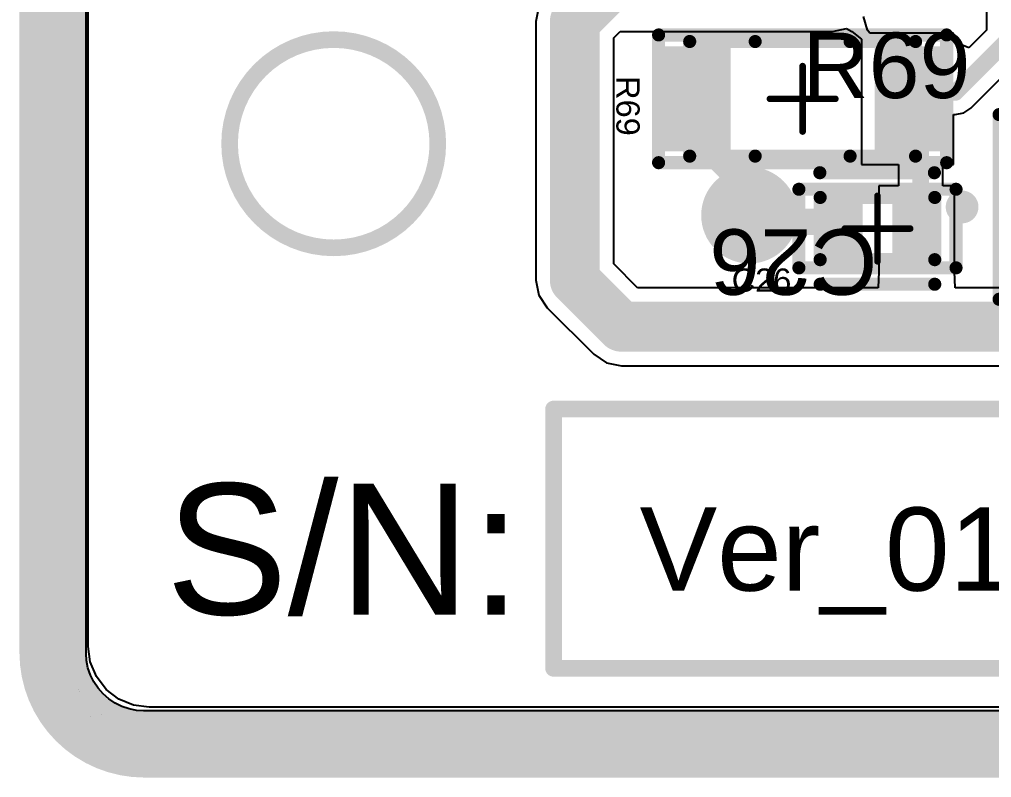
# Model space of a CAD drawing. Header units: inches. Extents: x 2.95 to 6.74, y 1.23 to 4.83.
# Drawn here: x 2.947 to 3.532, y 1.232 to 1.688 of the extents above; entities that cross this region are included whole.
import ezdxf

# ---------------------------------------------------------------- set-up
doc = ezdxf.new("R2010")
doc.units = ezdxf.units.IN
doc.header["$MEASUREMENT"] = 0
for name, color, linetype in [('Bottom Layer', 5, 'Continuous'), ('Bottom Solder', 6, 'Continuous'), ('GND', 76, 'Continuous'), ('Keep-Out Layer', 6, 'Continuous'), ('Mechanical 5', 56, 'Continuous'), ('Mechanical 8', 56, 'Continuous'), ('Multi-Layer', 9, 'Continuous'), ('Pad Holes', 156, 'Continuous'), ('PWR', 16, 'Continuous'), ('Top 3D Body', 56, 'Continuous'), ('Top Assembly', 56, 'Continuous'), ('Top Component Center', 56, 'Continuous'), ('Top Courtyard', 56, 'Continuous'), ('Top Layer', 1, 'Continuous'), ('Top Overlay', 2, 'Continuous'), ('Top Paste', 8, 'Continuous'), ('Top Solder', 216, 'Continuous'), ('Via Holes', 16, 'Continuous')]:
    doc.layers.add(name, color=color, linetype=linetype)
doc.styles.add('Arial', font='', dxfattribs={"height": 0.2})
doc.styles.get('Arial').set_extended_font_data('Arial')

# ---------------------------------------------------------------- blocks, each defined once
blk = doc.blocks.new('FP_RMCF1206_MFG_36')
at = {"layer": 'Top Layer'}
for points in [[(-0.08268, 0.0315), (-0.04331, 0.0315), (-0.04331, -0.0315), (-0.08268, -0.0315)], [(0.04331, 0.0315), (0.08268, 0.0315), (0.08268, -0.0315), (0.04331, -0.0315)]]:
    blk.add_hatch(color=1, dxfattribs=at).paths.add_polyline_path(points)
at = {"layer": 'Top Paste'}
for points in [[(-0.08268, 0.0315), (-0.04331, 0.0315), (-0.04331, -0.0315), (-0.08268, -0.0315)], [(0.04331, 0.0315), (0.08268, 0.0315), (0.08268, -0.0315), (0.04331, -0.0315)]]:
    blk.add_hatch(color=8, dxfattribs=at).paths.add_polyline_path(points)
at = {"layer": 'Top Solder'}
for points in [[(-0.08268, 0.0315), (-0.04331, 0.0315), (-0.04331, -0.0315), (-0.08268, -0.0315)], [(0.04331, 0.0315), (0.08268, 0.0315), (0.08268, -0.0315), (0.04331, -0.0315)]]:
    blk.add_hatch(color=216, dxfattribs=at).paths.add_polyline_path(points)
at = {"layer": 'Top 3D Body'}
for points in [[(-0.06791, 0.03445, 0.00787, 0.00787, 0), (0.06791, 0.03445, 0.00787, 0.00787, 0)], [(-0.06791, -0.03445, 0.00787, 0.00787, 0), (-0.06791, 0.03445, 0.00787, 0.00787, 0)], [(0.06791, -0.03445, 0.00787, 0.00787, 0), (0.06791, 0.03445, 0.00787, 0.00787, 0)], [(-0.06791, -0.03445, 0.00787, 0.00787, 0), (0.06791, -0.03445, 0.00787, 0.00787, 0)]]:
    blk.add_lwpolyline(points, format="xyseb", dxfattribs=at)
for points in [[(-0.06988, 0.03445, 0.00394, 0.00394, 1), (-0.06594, 0.03445, 0.00394, 0.00394, 1)], [(-0.06988, 0.03445, 0.00394, 0.00394, 1), (-0.06594, 0.03445, 0.00394, 0.00394, 1)], [(0.06594, 0.03445, 0.00394, 0.00394, 1), (0.06988, 0.03445, 0.00394, 0.00394, 1)], [(0.06594, 0.03445, 0.00394, 0.00394, 1), (0.06988, 0.03445, 0.00394, 0.00394, 1)], [(-0.06988, -0.03445, 0.00394, 0.00394, 1), (-0.06594, -0.03445, 0.00394, 0.00394, 1)], [(-0.06988, -0.03445, 0.00394, 0.00394, 1), (-0.06594, -0.03445, 0.00394, 0.00394, 1)], [(0.06594, -0.03445, 0.00394, 0.00394, 1), (0.06988, -0.03445, 0.00394, 0.00394, 1)], [(0.06594, -0.03445, 0.00394, 0.00394, 1), (0.06988, -0.03445, 0.00394, 0.00394, 1)]]:
    blk.add_lwpolyline(points, format="xyseb", close=True, dxfattribs=at)
at = {"layer": 'Top Assembly'}
for points in [[(-0.08661, 0.03839, 0.00787, 0.00787, 0), (0.08661, 0.03839, 0.00787, 0.00787, 0)], [(-0.08661, -0.03839, 0.00787, 0.00787, 0), (-0.08661, 0.03839, 0.00787, 0.00787, 0)], [(0.08661, -0.03839, 0.00787, 0.00787, 0), (0.08661, 0.03839, 0.00787, 0.00787, 0)], [(-0.08661, -0.03839, 0.00787, 0.00787, 0), (0.08661, -0.03839, 0.00787, 0.00787, 0)]]:
    blk.add_lwpolyline(points, format="xyseb", dxfattribs=at)
for points in [[(-0.08858, 0.03839, 0.00394, 0.00394, 1), (-0.08465, 0.03839, 0.00394, 0.00394, 1)], [(-0.08858, 0.03839, 0.00394, 0.00394, 1), (-0.08465, 0.03839, 0.00394, 0.00394, 1)], [(0.08465, 0.03839, 0.00394, 0.00394, 1), (0.08858, 0.03839, 0.00394, 0.00394, 1)], [(0.08465, 0.03839, 0.00394, 0.00394, 1), (0.08858, 0.03839, 0.00394, 0.00394, 1)], [(-0.08858, -0.03839, 0.00394, 0.00394, 1), (-0.08465, -0.03839, 0.00394, 0.00394, 1)], [(-0.08858, -0.03839, 0.00394, 0.00394, 1), (-0.08465, -0.03839, 0.00394, 0.00394, 1)], [(0.08465, -0.03839, 0.00394, 0.00394, 1), (0.08858, -0.03839, 0.00394, 0.00394, 1)], [(0.08465, -0.03839, 0.00394, 0.00394, 1), (0.08858, -0.03839, 0.00394, 0.00394, 1)]]:
    blk.add_lwpolyline(points, format="xyseb", close=True, dxfattribs=at)
at = {"layer": 'Top Component Center'}
for points in [[(0, -0.01969, 0.00394, 0.00394, 0), (0, 0.01969, 0.00394, 0.00394, 0)], [(-0.01969, 0, 0.00394, 0.00394, 0), (0.01969, 0, 0.00394, 0.00394, 0)]]:
    blk.add_lwpolyline(points, format="xyseb", dxfattribs=at)
for points in [[(-0.00098, 0.01969, 0.00197, 0.00197, 1), (0.00098, 0.01969, 0.00197, 0.00197, 1)], [(-0.02067, 0, 0.00197, 0.00197, 1), (-0.0187, 0, 0.00197, 0.00197, 1)], [(0.0187, 0, 0.00197, 0.00197, 1), (0.02067, 0, 0.00197, 0.00197, 1)], [(-0.00098, -0.01969, 0.00197, 0.00197, 1), (0.00098, -0.01969, 0.00197, 0.00197, 1)]]:
    blk.add_lwpolyline(points, format="xyseb", close=True, dxfattribs=at)
at = {"layer": 'Top Courtyard'}
for points in [[(-0.08661, 0.03839, 0.00787, 0.00787, 0), (0.08661, 0.03839, 0.00787, 0.00787, 0)], [(-0.08661, -0.03839, 0.00787, 0.00787, 0), (-0.08661, 0.03839, 0.00787, 0.00787, 0)], [(0.08661, -0.03839, 0.00787, 0.00787, 0), (0.08661, 0.03839, 0.00787, 0.00787, 0)], [(-0.08661, -0.03839, 0.00787, 0.00787, 0), (0.08661, -0.03839, 0.00787, 0.00787, 0)]]:
    blk.add_lwpolyline(points, format="xyseb", dxfattribs=at)
for points in [[(-0.08858, 0.03839, 0.00394, 0.00394, 1), (-0.08465, 0.03839, 0.00394, 0.00394, 1)], [(-0.08858, 0.03839, 0.00394, 0.00394, 1), (-0.08465, 0.03839, 0.00394, 0.00394, 1)], [(0.08465, 0.03839, 0.00394, 0.00394, 1), (0.08858, 0.03839, 0.00394, 0.00394, 1)], [(0.08465, 0.03839, 0.00394, 0.00394, 1), (0.08858, 0.03839, 0.00394, 0.00394, 1)], [(-0.08858, -0.03839, 0.00394, 0.00394, 1), (-0.08465, -0.03839, 0.00394, 0.00394, 1)], [(-0.08858, -0.03839, 0.00394, 0.00394, 1), (-0.08465, -0.03839, 0.00394, 0.00394, 1)], [(0.08465, -0.03839, 0.00394, 0.00394, 1), (0.08858, -0.03839, 0.00394, 0.00394, 1)], [(0.08465, -0.03839, 0.00394, 0.00394, 1), (0.08858, -0.03839, 0.00394, 0.00394, 1)]]:
    blk.add_lwpolyline(points, format="xyseb", close=True, dxfattribs=at)
at = {"layer": 'Top Overlay'}
for points in [[(-0.02854, 0.03445, 0.00787, 0.00787, 0), (0.02854, 0.03445, 0.00787, 0.00787, 0)], [(-0.02854, -0.03445, 0.00787, 0.00787, 0), (0.02854, -0.03445, 0.00787, 0.00787, 0)]]:
    blk.add_lwpolyline(points, format="xyseb", dxfattribs=at)
for points in [[(-0.03051, 0.03445, 0.00394, 0.00394, 1), (-0.02657, 0.03445, 0.00394, 0.00394, 1)], [(0.02657, 0.03445, 0.00394, 0.00394, 1), (0.03051, 0.03445, 0.00394, 0.00394, 1)], [(-0.03051, -0.03445, 0.00394, 0.00394, 1), (-0.02657, -0.03445, 0.00394, 0.00394, 1)], [(0.02657, -0.03445, 0.00394, 0.00394, 1), (0.03051, -0.03445, 0.00394, 0.00394, 1)]]:
    blk.add_lwpolyline(points, format="xyseb", close=True, dxfattribs=at)
at = {"layer": 'Top Assembly', "style": 'Arial'}
blk.add_text('R69', height=0.03937, dxfattribs=at).set_placement((0, 0.00044))
blk = doc.blocks.new('FP_MTLW_103_07_G_S_230_MFG_99')
at = {"layer": 'Bottom Layer'}
blk.add_hatch(color=5, dxfattribs=at).paths.add_polyline_path([(-0.12992, 0.02992), (-0.07008, 0.02992), (-0.07008, -0.02992), (-0.12992, -0.02992)])
h = blk.add_hatch(color=5, dxfattribs=at)
edge = h.paths.add_edge_path()
edge.add_arc((0, 0), 0.02992, 0, 360)
h = blk.add_hatch(color=5, dxfattribs=at)
edge = h.paths.add_edge_path()
edge.add_arc((0.1, 0), 0.02992, 0, 360)
at = {"layer": 'Bottom Solder'}
blk.add_hatch(color=6, dxfattribs=at).paths.add_polyline_path([(-0.12992, 0.02992), (-0.07008, 0.02992), (-0.07008, -0.02992), (-0.12992, -0.02992)])
h = blk.add_hatch(color=6, dxfattribs=at)
edge = h.paths.add_edge_path()
edge.add_arc((0, 0), 0.02992, 0, 360)
h = blk.add_hatch(color=6, dxfattribs=at)
edge = h.paths.add_edge_path()
edge.add_arc((0.1, 0), 0.02992, 0, 360)
at = {"layer": 'GND'}
h = blk.add_hatch(color=76, dxfattribs=at)
edge = h.paths.add_edge_path()
edge.add_arc((-0.1, 0), 0.03008, 0, 360)
h = blk.add_hatch(color=76, dxfattribs=at)
edge = h.paths.add_edge_path()
edge.add_arc((0, 0), 0.03008, 0, 360)
h = blk.add_hatch(color=76, dxfattribs=at)
edge = h.paths.add_edge_path()
edge.add_arc((0.1, 0), 0.03008, 0, 360)
at = {"layer": 'Multi-Layer'}
blk.add_hatch(color=9, dxfattribs=at).paths.add_polyline_path([(-0.12992, 0.02992), (-0.07008, 0.02992), (-0.07008, -0.02992), (-0.12992, -0.02992)])
h = blk.add_hatch(color=9, dxfattribs=at)
edge = h.paths.add_edge_path()
edge.add_arc((0, 0), 0.02992, 0, 360)
h = blk.add_hatch(color=9, dxfattribs=at)
edge = h.paths.add_edge_path()
edge.add_arc((0.1, 0), 0.02992, 0, 360)
at = {"layer": 'Pad Holes'}
h = blk.add_hatch(color=7, dxfattribs=at)
edge = h.paths.add_edge_path()
edge.add_arc((-0.1, 0), 0.02008, 0, 360)
h = blk.add_hatch(color=7, dxfattribs=at)
edge = h.paths.add_edge_path()
edge.add_arc((0, 0), 0.02008, 0, 360)
h = blk.add_hatch(color=7, dxfattribs=at)
edge = h.paths.add_edge_path()
edge.add_arc((0.1, 0), 0.02008, 0, 360)
at = {"layer": 'PWR'}
h = blk.add_hatch(color=16, dxfattribs=at)
edge = h.paths.add_edge_path()
edge.add_arc((0.1, 0), 0.03008, 0, 360)
at = {"layer": 'Top Layer'}
blk.add_hatch(color=1, dxfattribs=at).paths.add_polyline_path([(-0.12992, 0.02992), (-0.07008, 0.02992), (-0.07008, -0.02992), (-0.12992, -0.02992)])
h = blk.add_hatch(color=1, dxfattribs=at)
edge = h.paths.add_edge_path()
edge.add_arc((0, 0), 0.02992, 0, 360)
h = blk.add_hatch(color=1, dxfattribs=at)
edge = h.paths.add_edge_path()
edge.add_arc((0.1, 0), 0.02992, 0, 360)
at = {"layer": 'Top Solder'}
blk.add_hatch(color=216, dxfattribs=at).paths.add_polyline_path([(-0.12992, 0.02992), (-0.07008, 0.02992), (-0.07008, -0.02992), (-0.12992, -0.02992)])
h = blk.add_hatch(color=216, dxfattribs=at)
edge = h.paths.add_edge_path()
edge.add_arc((0, 0), 0.02992, 0, 360)
h = blk.add_hatch(color=216, dxfattribs=at)
edge = h.paths.add_edge_path()
edge.add_arc((0.1, 0), 0.02992, 0, 360)
at = {"layer": 'Top 3D Body'}
for points in [[(-0.15492, -0.05157, 0.00787, 0.00787, 0), (-0.15492, 0.05157, 0.00787, 0.00787, 0)], [(-0.15492, 0.05157, 0.00787, 0.00787, 0), (0.15492, 0.05157, 0.00787, 0.00787, 0)], [(0.15492, -0.05157, 0.00787, 0.00787, 0), (0.15492, 0.05157, 0.00787, 0.00787, 0)], [(-0.15492, -0.05157, 0.00787, 0.00787, 0), (0.15492, -0.05157, 0.00787, 0.00787, 0)]]:
    blk.add_lwpolyline(points, format="xyseb", dxfattribs=at)
for points in [[(-0.15689, 0.05157, 0.00394, 0.00394, 1), (-0.15295, 0.05157, 0.00394, 0.00394, 1)], [(-0.15689, 0.05157, 0.00394, 0.00394, 1), (-0.15295, 0.05157, 0.00394, 0.00394, 1)], [(0.15295, 0.05157, 0.00394, 0.00394, 1), (0.15689, 0.05157, 0.00394, 0.00394, 1)], [(0.15295, 0.05157, 0.00394, 0.00394, 1), (0.15689, 0.05157, 0.00394, 0.00394, 1)], [(-0.15689, -0.05157, 0.00394, 0.00394, 1), (-0.15295, -0.05157, 0.00394, 0.00394, 1)], [(-0.15689, -0.05157, 0.00394, 0.00394, 1), (-0.15295, -0.05157, 0.00394, 0.00394, 1)], [(0.15295, -0.05157, 0.00394, 0.00394, 1), (0.15689, -0.05157, 0.00394, 0.00394, 1)], [(0.15295, -0.05157, 0.00394, 0.00394, 1), (0.15689, -0.05157, 0.00394, 0.00394, 1)]]:
    blk.add_lwpolyline(points, format="xyseb", close=True, dxfattribs=at)
at = {"layer": 'Top Assembly'}
for points in [[(-0.15886, -0.05551, 0.00787, 0.00787, 0), (-0.15886, 0.05551, 0.00787, 0.00787, 0)], [(-0.15886, 0.05551, 0.00787, 0.00787, 0), (0.15886, 0.05551, 0.00787, 0.00787, 0)], [(0.15886, -0.05551, 0.00787, 0.00787, 0), (0.15886, 0.05551, 0.00787, 0.00787, 0)], [(-0.15886, -0.05551, 0.00787, 0.00787, 0), (0.15886, -0.05551, 0.00787, 0.00787, 0)]]:
    blk.add_lwpolyline(points, format="xyseb", dxfattribs=at)
for points in [[(-0.16083, 0.05551, 0.00394, 0.00394, 1), (-0.15689, 0.05551, 0.00394, 0.00394, 1)], [(-0.16083, 0.05551, 0.00394, 0.00394, 1), (-0.15689, 0.05551, 0.00394, 0.00394, 1)], [(0.15689, 0.05551, 0.00394, 0.00394, 1), (0.16083, 0.05551, 0.00394, 0.00394, 1)], [(0.15689, 0.05551, 0.00394, 0.00394, 1), (0.16083, 0.05551, 0.00394, 0.00394, 1)], [(-0.16083, -0.05551, 0.00394, 0.00394, 1), (-0.15689, -0.05551, 0.00394, 0.00394, 1)], [(-0.16083, -0.05551, 0.00394, 0.00394, 1), (-0.15689, -0.05551, 0.00394, 0.00394, 1)], [(0.15689, -0.05551, 0.00394, 0.00394, 1), (0.16083, -0.05551, 0.00394, 0.00394, 1)], [(0.15689, -0.05551, 0.00394, 0.00394, 1), (0.16083, -0.05551, 0.00394, 0.00394, 1)]]:
    blk.add_lwpolyline(points, format="xyseb", close=True, dxfattribs=at)
at = {"layer": 'Top Component Center'}
for points in [[(0, -0.01969, 0.00394, 0.00394, 0), (0, 0.01969, 0.00394, 0.00394, 0)], [(-0.01969, 0, 0.00394, 0.00394, 0), (0.01969, 0, 0.00394, 0.00394, 0)]]:
    blk.add_lwpolyline(points, format="xyseb", dxfattribs=at)
for points in [[(-0.00098, 0.01969, 0.00197, 0.00197, 1), (0.00098, 0.01969, 0.00197, 0.00197, 1)], [(-0.02067, 0, 0.00197, 0.00197, 1), (-0.0187, 0, 0.00197, 0.00197, 1)], [(0.0187, 0, 0.00197, 0.00197, 1), (0.02067, 0, 0.00197, 0.00197, 1)], [(-0.00098, -0.01969, 0.00197, 0.00197, 1), (0.00098, -0.01969, 0.00197, 0.00197, 1)]]:
    blk.add_lwpolyline(points, format="xyseb", close=True, dxfattribs=at)
at = {"layer": 'Top Courtyard'}
for points in [[(-0.15886, -0.05551, 0.00787, 0.00787, 0), (-0.15886, 0.05551, 0.00787, 0.00787, 0)], [(-0.15886, 0.05551, 0.00787, 0.00787, 0), (0.15886, 0.05551, 0.00787, 0.00787, 0)], [(0.15886, -0.05551, 0.00787, 0.00787, 0), (0.15886, 0.05551, 0.00787, 0.00787, 0)], [(-0.15886, -0.05551, 0.00787, 0.00787, 0), (0.15886, -0.05551, 0.00787, 0.00787, 0)]]:
    blk.add_lwpolyline(points, format="xyseb", dxfattribs=at)
for points in [[(-0.16083, 0.05551, 0.00394, 0.00394, 1), (-0.15689, 0.05551, 0.00394, 0.00394, 1)], [(-0.16083, 0.05551, 0.00394, 0.00394, 1), (-0.15689, 0.05551, 0.00394, 0.00394, 1)], [(0.15689, 0.05551, 0.00394, 0.00394, 1), (0.16083, 0.05551, 0.00394, 0.00394, 1)], [(0.15689, 0.05551, 0.00394, 0.00394, 1), (0.16083, 0.05551, 0.00394, 0.00394, 1)], [(-0.16083, -0.05551, 0.00394, 0.00394, 1), (-0.15689, -0.05551, 0.00394, 0.00394, 1)], [(-0.16083, -0.05551, 0.00394, 0.00394, 1), (-0.15689, -0.05551, 0.00394, 0.00394, 1)], [(0.15689, -0.05551, 0.00394, 0.00394, 1), (0.16083, -0.05551, 0.00394, 0.00394, 1)], [(0.15689, -0.05551, 0.00394, 0.00394, 1), (0.16083, -0.05551, 0.00394, 0.00394, 1)]]:
    blk.add_lwpolyline(points, format="xyseb", close=True, dxfattribs=at)
at = {"layer": 'Top Overlay'}
for points in [[(-0.15492, -0.05157, 0.00787, 0.00787, 0), (-0.15492, 0.05157, 0.00787, 0.00787, 0)], [(-0.15492, 0.05157, 0.00787, 0.00787, 0), (0.15492, 0.05157, 0.00787, 0.00787, 0)], [(0.15492, -0.05157, 0.00787, 0.00787, 0), (0.15492, 0.05157, 0.00787, 0.00787, 0)], [(-0.15492, -0.05157, 0.00787, 0.00787, 0), (0.15492, -0.05157, 0.00787, 0.00787, 0)]]:
    blk.add_lwpolyline(points, format="xyseb", dxfattribs=at)
for points in [[(-0.15689, 0.05157, 0.00394, 0.00394, 1), (-0.15295, 0.05157, 0.00394, 0.00394, 1)], [(-0.15689, 0.05157, 0.00394, 0.00394, 1), (-0.15295, 0.05157, 0.00394, 0.00394, 1)], [(0.15295, 0.05157, 0.00394, 0.00394, 1), (0.15689, 0.05157, 0.00394, 0.00394, 1)], [(0.15295, 0.05157, 0.00394, 0.00394, 1), (0.15689, 0.05157, 0.00394, 0.00394, 1)], [(-0.17618, 0, 0.00984, 0.00984, 1), (-0.18602, 0, 0.00984, 0.00984, 1)], [(-0.18848, 0, 0.00492, 0.00492, 1), (-0.18356, 0, 0.00492, 0.00492, 1)], [(-0.17864, 0, 0.00492, 0.00492, 1), (-0.17372, 0, 0.00492, 0.00492, 1)], [(-0.15689, -0.05157, 0.00394, 0.00394, 1), (-0.15295, -0.05157, 0.00394, 0.00394, 1)], [(-0.15689, -0.05157, 0.00394, 0.00394, 1), (-0.15295, -0.05157, 0.00394, 0.00394, 1)], [(0.15295, -0.05157, 0.00394, 0.00394, 1), (0.15689, -0.05157, 0.00394, 0.00394, 1)], [(0.15295, -0.05157, 0.00394, 0.00394, 1), (0.15689, -0.05157, 0.00394, 0.00394, 1)]]:
    blk.add_lwpolyline(points, format="xyseb", close=True, dxfattribs=at)
at = {"layer": 'Top Assembly', "style": 'Arial'}
blk.add_text('J15', height=0.03937, rotation=360, dxfattribs=at).set_placement((-0.00007, -0.00697))
blk = doc.blocks.new('FP_C0603C_CF_MFG_151')
at = {"layer": 'Top Layer'}
for points in [[(-0.03839, 0.01772), (-0.00886, 0.01772), (-0.00886, -0.01772), (-0.03839, -0.01772)], [(0.00886, 0.01772), (0.03839, 0.01772), (0.03839, -0.01772), (0.00886, -0.01772)]]:
    blk.add_hatch(color=1, dxfattribs=at).paths.add_polyline_path(points)
at = {"layer": 'Top Paste'}
for points in [[(-0.03839, 0.01772), (-0.00886, 0.01772), (-0.00886, -0.01772), (-0.03839, -0.01772)], [(0.00886, 0.01772), (0.03839, 0.01772), (0.03839, -0.01772), (0.00886, -0.01772)]]:
    blk.add_hatch(color=8, dxfattribs=at).paths.add_polyline_path(points)
at = {"layer": 'Top Solder'}
for points in [[(-0.03839, 0.01772), (-0.00886, 0.01772), (-0.00886, -0.01772), (-0.03839, -0.01772)], [(0.00886, 0.01772), (0.03839, 0.01772), (0.03839, -0.01772), (0.00886, -0.01772)]]:
    blk.add_hatch(color=216, dxfattribs=at).paths.add_polyline_path(points)
at = {"layer": 'Top 3D Body'}
for points in [[(-0.03445, 0.0187, 0.00787, 0.00787, 0), (-0.03445, -0.0187, 0.00787, 0.00787, 0)], [(0.03445, 0.0187, 0.00787, 0.00787, 0), (-0.03445, 0.0187, 0.00787, 0.00787, 0)], [(0.03445, 0.0187, 0.00787, 0.00787, 0), (0.03445, -0.0187, 0.00787, 0.00787, 0)], [(0.03445, -0.0187, 0.00787, 0.00787, 0), (-0.03445, -0.0187, 0.00787, 0.00787, 0)]]:
    blk.add_lwpolyline(points, format="xyseb", dxfattribs=at)
for points in [[(-0.03642, 0.0187, 0.00394, 0.00394, 1), (-0.03248, 0.0187, 0.00394, 0.00394, 1)], [(-0.03642, 0.0187, 0.00394, 0.00394, 1), (-0.03248, 0.0187, 0.00394, 0.00394, 1)], [(0.03248, 0.0187, 0.00394, 0.00394, 1), (0.03642, 0.0187, 0.00394, 0.00394, 1)], [(0.03248, 0.0187, 0.00394, 0.00394, 1), (0.03642, 0.0187, 0.00394, 0.00394, 1)], [(-0.03642, -0.0187, 0.00394, 0.00394, 1), (-0.03248, -0.0187, 0.00394, 0.00394, 1)], [(-0.03642, -0.0187, 0.00394, 0.00394, 1), (-0.03248, -0.0187, 0.00394, 0.00394, 1)], [(0.03248, -0.0187, 0.00394, 0.00394, 1), (0.03642, -0.0187, 0.00394, 0.00394, 1)], [(0.03248, -0.0187, 0.00394, 0.00394, 1), (0.03642, -0.0187, 0.00394, 0.00394, 1)]]:
    blk.add_lwpolyline(points, format="xyseb", close=True, dxfattribs=at)
at = {"layer": 'Top Assembly'}
for points in [[(-0.04724, 0.02362, 0.00787, 0.00787, 0), (-0.04724, -0.02362, 0.00787, 0.00787, 0)], [(0.04724, 0.02362, 0.00787, 0.00787, 0), (-0.04724, 0.02362, 0.00787, 0.00787, 0)], [(0.04724, 0.02362, 0.00787, 0.00787, 0), (0.04724, -0.02362, 0.00787, 0.00787, 0)], [(0.04724, -0.02362, 0.00787, 0.00787, 0), (-0.04724, -0.02362, 0.00787, 0.00787, 0)]]:
    blk.add_lwpolyline(points, format="xyseb", dxfattribs=at)
for points in [[(-0.04921, 0.02362, 0.00394, 0.00394, 1), (-0.04528, 0.02362, 0.00394, 0.00394, 1)], [(-0.04921, 0.02362, 0.00394, 0.00394, 1), (-0.04528, 0.02362, 0.00394, 0.00394, 1)], [(0.04528, 0.02362, 0.00394, 0.00394, 1), (0.04921, 0.02362, 0.00394, 0.00394, 1)], [(0.04528, 0.02362, 0.00394, 0.00394, 1), (0.04921, 0.02362, 0.00394, 0.00394, 1)], [(-0.04921, -0.02362, 0.00394, 0.00394, 1), (-0.04528, -0.02362, 0.00394, 0.00394, 1)], [(-0.04921, -0.02362, 0.00394, 0.00394, 1), (-0.04528, -0.02362, 0.00394, 0.00394, 1)], [(0.04528, -0.02362, 0.00394, 0.00394, 1), (0.04921, -0.02362, 0.00394, 0.00394, 1)], [(0.04528, -0.02362, 0.00394, 0.00394, 1), (0.04921, -0.02362, 0.00394, 0.00394, 1)]]:
    blk.add_lwpolyline(points, format="xyseb", close=True, dxfattribs=at)
at = {"layer": 'Top Component Center'}
for points in [[(0, 0.01969, 0.00394, 0.00394, 0), (0, -0.01969, 0.00394, 0.00394, 0)], [(0.01969, 0, 0.00394, 0.00394, 0), (-0.01969, 0, 0.00394, 0.00394, 0)]]:
    blk.add_lwpolyline(points, format="xyseb", dxfattribs=at)
for points in [[(-0.00098, 0.01969, 0.00197, 0.00197, 1), (0.00098, 0.01969, 0.00197, 0.00197, 1)], [(-0.02067, 0, 0.00197, 0.00197, 1), (-0.0187, 0, 0.00197, 0.00197, 1)], [(0.0187, 0, 0.00197, 0.00197, 1), (0.02067, 0, 0.00197, 0.00197, 1)], [(-0.00098, -0.01969, 0.00197, 0.00197, 1), (0.00098, -0.01969, 0.00197, 0.00197, 1)]]:
    blk.add_lwpolyline(points, format="xyseb", close=True, dxfattribs=at)
at = {"layer": 'Top Courtyard'}
for points in [[(-0.04724, 0.02362, 0.00787, 0.00787, 0), (-0.04724, -0.02362, 0.00787, 0.00787, 0)], [(0.04724, 0.02362, 0.00787, 0.00787, 0), (-0.04724, 0.02362, 0.00787, 0.00787, 0)], [(0.04724, 0.02362, 0.00787, 0.00787, 0), (0.04724, -0.02362, 0.00787, 0.00787, 0)], [(0.04724, -0.02362, 0.00787, 0.00787, 0), (-0.04724, -0.02362, 0.00787, 0.00787, 0)]]:
    blk.add_lwpolyline(points, format="xyseb", dxfattribs=at)
for points in [[(-0.04921, 0.02362, 0.00394, 0.00394, 1), (-0.04528, 0.02362, 0.00394, 0.00394, 1)], [(-0.04921, 0.02362, 0.00394, 0.00394, 1), (-0.04528, 0.02362, 0.00394, 0.00394, 1)], [(0.04528, 0.02362, 0.00394, 0.00394, 1), (0.04921, 0.02362, 0.00394, 0.00394, 1)], [(0.04528, 0.02362, 0.00394, 0.00394, 1), (0.04921, 0.02362, 0.00394, 0.00394, 1)], [(-0.04921, -0.02362, 0.00394, 0.00394, 1), (-0.04528, -0.02362, 0.00394, 0.00394, 1)], [(-0.04921, -0.02362, 0.00394, 0.00394, 1), (-0.04528, -0.02362, 0.00394, 0.00394, 1)], [(0.04528, -0.02362, 0.00394, 0.00394, 1), (0.04921, -0.02362, 0.00394, 0.00394, 1)], [(0.04528, -0.02362, 0.00394, 0.00394, 1), (0.04921, -0.02362, 0.00394, 0.00394, 1)]]:
    blk.add_lwpolyline(points, format="xyseb", close=True, dxfattribs=at)
at = {"layer": 'Top Overlay'}
for points in [[(0.03445, 0.03346, 0.00787, 0.00787, 0), (-0.03445, 0.03346, 0.00787, 0.00787, 0)], [(0.03466, -0.03358, 0.00787, 0.00787, 0), (-0.03424, -0.03358, 0.00787, 0.00787, 0)]]:
    blk.add_lwpolyline(points, format="xyseb", dxfattribs=at)
for points in [[(-0.03642, 0.03346, 0.00394, 0.00394, 1), (-0.03248, 0.03346, 0.00394, 0.00394, 1)], [(0.03248, 0.03346, 0.00394, 0.00394, 1), (0.03642, 0.03346, 0.00394, 0.00394, 1)], [(-0.03621, -0.03358, 0.00394, 0.00394, 1), (-0.03227, -0.03358, 0.00394, 0.00394, 1)], [(0.03269, -0.03358, 0.00394, 0.00394, 1), (0.03663, -0.03358, 0.00394, 0.00394, 1)]]:
    blk.add_lwpolyline(points, format="xyseb", close=True, dxfattribs=at)
at = {"layer": 'Top Assembly', "style": 'Arial'}
blk.add_text('C26', height=0.03937, dxfattribs=at).set_placement((0, 0.00044))

msp = doc.modelspace()

# ---------------------------------------------------------------- hatches: boundary and pattern name
at = {"layer": 'Bottom Layer'}
h = msp.add_hatch(color=5, dxfattribs=at)
edge = h.paths.add_edge_path()
edge.add_arc((3.386, 1.57), 0.025, 0, 360)
at = {"layer": 'Bottom Solder'}
h = msp.add_hatch(color=6, dxfattribs=at)
edge = h.paths.add_edge_path()
edge.add_arc((3.386, 1.57), 0.029, 0, 360)
at = {"layer": 'PWR'}
h = msp.add_hatch(color=16, dxfattribs=at)
edge = h.paths.add_edge_path()
edge.add_arc((3.386, 1.57), 0.024, 0, 360)
at = {"layer": 'Top Layer'}
h = msp.add_hatch(color=1, dxfattribs=at)
edge = h.paths.add_edge_path()
edge.add_arc((3.386, 1.57), 0.025, 0, 360)
at = {"layer": 'Top Solder'}
h = msp.add_hatch(color=216, dxfattribs=at)
edge = h.paths.add_edge_path()
edge.add_arc((3.386, 1.57), 0.029, 0, 360)
at = {"layer": 'Via Holes'}
h = msp.add_hatch(color=7, dxfattribs=at)
edge = h.paths.add_edge_path()
edge.add_arc((3.386, 1.57), 0.014, 0, 360)

# ---------------------------------------------------------------- linework, layer by layer
at = {"layer": 'Bottom Layer'}
for p, q in [((2.98845, 1.31105), (2.98845, 2.65094)), ((2.98841, 1.31084), (2.98845, 1.31105)), ((2.98963, 1.30152), (2.98841, 1.31084)), ((2.99331, 1.29264), (2.98963, 1.30152)), ((2.99916, 1.28502), (2.99331, 1.29264)), ((3.00679, 1.27917), (2.99916, 1.28502)), ((3.01567, 1.27549), (3.00679, 1.27917)), ((3.02498, 1.27426), (3.01567, 1.27549)), ((3.02519, 1.27431), (3.02498, 1.27426)), ((4.37795, 1.2743), (3.02519, 1.27431))]:
    msp.add_line(p, q, dxfattribs=at)
at = {"layer": 'GND'}
for p, q in [((2.98713, 1.30701), (2.98713, 2.6469)), ((2.98709, 1.30657), (2.98713, 1.30701)), ((2.98736, 1.30244), (2.98709, 1.30657)), ((2.98825, 1.29795), (2.98736, 1.30244)), ((2.98972, 1.29362), (2.98825, 1.29795)), ((2.99174, 1.28951), (2.98972, 1.29362)), ((2.99429, 1.28571), (2.99174, 1.28951)), ((2.99731, 1.28227), (2.99429, 1.28571)), ((3.00075, 1.27925), (2.99731, 1.28227)), ((3.00455, 1.27671), (3.00075, 1.27925)), ((3.00866, 1.27468), (3.00455, 1.27671)), ((3.01299, 1.27321), (3.00866, 1.27468)), ((3.01748, 1.27232), (3.01299, 1.27321)), ((3.02161, 1.27205), (3.01748, 1.27232)), ((3.02205, 1.27209), (3.02161, 1.27205)), ((4.3749, 1.27209), (3.02205, 1.27209)), ((3.02205, 1.27209), (3.02205, 1.27209))]:
    msp.add_line(p, q, dxfattribs=at)
for points in [[(2.96703, 1.30701, 0.04, 0.04, 0), (2.96703, 2.6469, 0.04, 0.04, 0)], [(3.02205, 1.25199, 0.04, 0.04, -0.414205), (2.96703, 1.30701, 0.04, 0.04, 0)], [(3.02205, 1.25199, 0.04, 0.04, 0), (4.3749, 1.25199, 0.04, 0.04, 0)], [(3.02205, 1.25199, 0.04, 0.04, 0), (3.02205, 1.25199, 0.04, 0.04, 0)]]:
    msp.add_lwpolyline(points, format="xyseb", dxfattribs=at)
for points in [[(2.95703, 1.30701, 0.02, 0.02, 1), (2.97703, 1.30701, 0.02, 0.02, 1)], [(2.95703, 1.30701, 0.02, 0.02, 1), (2.97703, 1.30701, 0.02, 0.02, 1)], [(3.01205, 1.25199, 0.02, 0.02, 1), (3.03205, 1.25199, 0.02, 0.02, 1)], [(3.01205, 1.25199, 0.02, 0.02, 1), (3.03205, 1.25199, 0.02, 0.02, 1)], [(3.01205, 1.25199, 0.02, 0.02, 1), (3.03205, 1.25199, 0.02, 0.02, 1)], [(3.01205, 1.25199, 0.02, 0.02, 1), (3.03205, 1.25199, 0.02, 0.02, 1)]]:
    msp.add_lwpolyline(points, format="xyseb", close=True, dxfattribs=at)
at = {"layer": 'Keep-Out Layer'}
for points in [[(2.97519, 1.31105, 0.01, 0.01, 0), (2.97519, 2.65094, 0.01, 0.01, 0)], [(2.97205, 1.30701, 0.01, 0.01, 0), (2.97205, 2.6469, 0.01, 0.01, 0)], [(2.97519, 1.31105, 0.0000012, 0.0000012, 0), (2.97519, 2.65094, 0.0000012, 0.0000012, 0)], [(2.97205, 1.30701, 0.0000012, 0.0000012, 0), (2.97205, 2.6469, 0.0000012, 0.0000012, 0)], [(3.02519, 1.26105, 0.01, 0.01, -0.414206), (2.97519, 1.31105, 0.01, 0.01, 0)], [(3.02205, 1.25701, 0.01, 0.01, -0.414206), (2.97205, 1.30701, 0.01, 0.01, 0)], [(3.02519, 1.26105, 0.0000012, 0.0000012, -0.414206), (2.97519, 1.31105, 0.0000012, 0.0000012, 0)], [(3.02205, 1.25701, 0.0000012, 0.0000012, -0.414206), (2.97205, 1.30701, 0.0000012, 0.0000012, 0)], [(3.02519, 1.26105, 0.01, 0.01, 0), (4.37795, 1.26105, 0.01, 0.01, 0)], [(3.02205, 1.25701, 0.01, 0.01, 0), (4.3748, 1.25701, 0.01, 0.01, 0)], [(3.02205, 1.25701, 0.0000012, 0.0000012, 0), (4.3748, 1.25701, 0.0000012, 0.0000012, 0)], [(3.02519, 1.26105, 0.0000012, 0.0000012, 0), (4.37795, 1.26105, 0.0000012, 0.0000012, 0)]]:
    msp.add_lwpolyline(points, format="xyseb", dxfattribs=at)
for points in [[(2.97269, 1.31105, 0.005, 0.005, 1), (2.97769, 1.31105, 0.005, 0.005, 1)], [(2.97269, 1.31105, 0.005, 0.005, 1), (2.97769, 1.31105, 0.005, 0.005, 1)], [(2.96955, 1.30701, 0.005, 0.005, 1), (2.97455, 1.30701, 0.005, 0.005, 1)], [(2.96955, 1.30701, 0.005, 0.005, 1), (2.97455, 1.30701, 0.005, 0.005, 1)], [(2.97519, 1.31105, 0.0000006, 0.0000006, 1), (2.97519, 1.31105, 0.0000006, 0.0000006, 1)], [(2.97519, 1.31105, 0.0000006, 0.0000006, 1), (2.97519, 1.31105, 0.0000006, 0.0000006, 1)], [(2.97205, 1.30701, 0.0000006, 0.0000006, 1), (2.97205, 1.30701, 0.0000006, 0.0000006, 1)], [(2.97205, 1.30701, 0.0000006, 0.0000006, 1), (2.97205, 1.30701, 0.0000006, 0.0000006, 1)], [(3.02269, 1.26105, 0.005, 0.005, 1), (3.02769, 1.26105, 0.005, 0.005, 1)], [(3.02269, 1.26105, 0.005, 0.005, 1), (3.02769, 1.26105, 0.005, 0.005, 1)], [(3.01955, 1.25701, 0.005, 0.005, 1), (3.02455, 1.25701, 0.005, 0.005, 1)], [(3.01955, 1.25701, 0.005, 0.005, 1), (3.02455, 1.25701, 0.005, 0.005, 1)], [(3.02205, 1.25701, 0.0000006, 0.0000006, 1), (3.02205, 1.25701, 0.0000006, 0.0000006, 1)], [(3.02205, 1.25701, 0.0000006, 0.0000006, 1), (3.02205, 1.25701, 0.0000006, 0.0000006, 1)], [(3.02519, 1.26105, 0.0000006, 0.0000006, 1), (3.02519, 1.26105, 0.0000006, 0.0000006, 1)], [(3.02519, 1.26105, 0.0000006, 0.0000006, 1), (3.02519, 1.26105, 0.0000006, 0.0000006, 1)]]:
    msp.add_lwpolyline(points, format="xyseb", close=True, dxfattribs=at)
at = {"layer": 'Mechanical 5'}
for points in [[(2.96703, 1.30701, 0.015, 0.015, 0), (2.96703, 2.6469, 0.015, 0.015, 0)], [(3.02205, 1.25199, 0.015, 0.015, -0.414205), (2.96703, 1.30701, 0.015, 0.015, 0)], [(3.02205, 1.25199, 0.015, 0.015, 0), (4.3749, 1.25199, 0.015, 0.015, 0)], [(3.02205, 1.25199, 0.015, 0.015, 0), (3.02205, 1.25199, 0.015, 0.015, 0)]]:
    msp.add_lwpolyline(points, format="xyseb", dxfattribs=at)
for points in [[(2.96328, 1.30701, 0.0075, 0.0075, 1), (2.97078, 1.30701, 0.0075, 0.0075, 1)], [(2.96328, 1.30701, 0.0075, 0.0075, 1), (2.97078, 1.30701, 0.0075, 0.0075, 1)], [(3.0183, 1.25199, 0.0075, 0.0075, 1), (3.0258, 1.25199, 0.0075, 0.0075, 1)], [(3.0183, 1.25199, 0.0075, 0.0075, 1), (3.0258, 1.25199, 0.0075, 0.0075, 1)], [(3.0183, 1.25199, 0.0075, 0.0075, 1), (3.0258, 1.25199, 0.0075, 0.0075, 1)], [(3.0183, 1.25199, 0.0075, 0.0075, 1), (3.0258, 1.25199, 0.0075, 0.0075, 1)]]:
    msp.add_lwpolyline(points, format="xyseb", close=True, dxfattribs=at)
at = {"layer": 'Mechanical 8'}
for points in [[(2.97519, 1.31105, 0.01, 0.01, 0), (2.97519, 2.65094, 0.01, 0.01, 0)], [(2.97205, 1.30701, 0.01, 0.01, 0), (2.97205, 2.6469, 0.01, 0.01, 0)], [(3.02519, 1.26105, 0.01, 0.01, -0.414214), (2.97519, 1.31105, 0.01, 0.01, 0)], [(3.02205, 1.25701, 0.01, 0.01, -0.414214), (2.97205, 1.30701, 0.01, 0.01, 0)], [(3.02519, 1.26105, 0.01, 0.01, 0), (4.37795, 1.26105, 0.01, 0.01, 0)], [(3.02205, 1.25701, 0.01, 0.01, 0), (4.3748, 1.25701, 0.01, 0.01, 0)]]:
    msp.add_lwpolyline(points, format="xyseb", dxfattribs=at)
for points in [[(3.19861, 1.61301, 0.01, 0.01, 1), (3.07341, 1.61301, 0.01, 0.01, 1)], [(3.19861, 1.61301, 0.01, 0.01, 1), (3.07341, 1.61301, 0.01, 0.01, 1)], [(3.07091, 1.61301, 0.005, 0.005, 1), (3.07591, 1.61301, 0.005, 0.005, 1)], [(3.07091, 1.61301, 0.005, 0.005, 1), (3.07591, 1.61301, 0.005, 0.005, 1)], [(3.19611, 1.61301, 0.005, 0.005, 1), (3.20111, 1.61301, 0.005, 0.005, 1)], [(3.19611, 1.61301, 0.005, 0.005, 1), (3.20111, 1.61301, 0.005, 0.005, 1)], [(2.97269, 1.31105, 0.005, 0.005, 1), (2.97769, 1.31105, 0.005, 0.005, 1)], [(2.97269, 1.31105, 0.005, 0.005, 1), (2.97769, 1.31105, 0.005, 0.005, 1)], [(2.96955, 1.30701, 0.005, 0.005, 1), (2.97455, 1.30701, 0.005, 0.005, 1)], [(2.96955, 1.30701, 0.005, 0.005, 1), (2.97455, 1.30701, 0.005, 0.005, 1)], [(3.02269, 1.26105, 0.005, 0.005, 1), (3.02769, 1.26105, 0.005, 0.005, 1)], [(3.02269, 1.26105, 0.005, 0.005, 1), (3.02769, 1.26105, 0.005, 0.005, 1)], [(3.01955, 1.25701, 0.005, 0.005, 1), (3.02455, 1.25701, 0.005, 0.005, 1)], [(3.01955, 1.25701, 0.005, 0.005, 1), (3.02455, 1.25701, 0.005, 0.005, 1)]]:
    msp.add_lwpolyline(points, format="xyseb", close=True, dxfattribs=at)
at = {"layer": 'PWR'}
for p, q in [((2.98713, 1.30701), (2.98713, 2.6469)), ((2.98709, 1.30657), (2.98713, 1.30701)), ((2.98736, 1.30244), (2.98709, 1.30657)), ((2.98825, 1.29795), (2.98736, 1.30244)), ((2.98972, 1.29362), (2.98825, 1.29795)), ((2.99174, 1.28951), (2.98972, 1.29362)), ((2.99429, 1.28571), (2.99174, 1.28951)), ((2.99731, 1.28227), (2.99429, 1.28571)), ((3.00075, 1.27925), (2.99731, 1.28227)), ((3.00455, 1.27671), (3.00075, 1.27925)), ((3.00866, 1.27468), (3.00455, 1.27671)), ((3.01299, 1.27321), (3.00866, 1.27468)), ((3.01748, 1.27232), (3.01299, 1.27321)), ((3.02161, 1.27205), (3.01748, 1.27232)), ((3.02205, 1.27209), (3.02161, 1.27205)), ((3.8789, 1.27209), (3.02205, 1.27209)), ((3.02205, 1.27209), (3.02205, 1.27209))]:
    msp.add_line(p, q, dxfattribs=at)
for points in [[(2.96703, 1.30701, 0.04, 0.04, 0), (2.96703, 2.6469, 0.04, 0.04, 0)], [(3.02205, 1.25199, 0.04, 0.04, -0.414205), (2.96703, 1.30701, 0.04, 0.04, 0)], [(3.02205, 1.25199, 0.04, 0.04, 0), (4.3749, 1.25199, 0.04, 0.04, 0)], [(3.02205, 1.25199, 0.04, 0.04, 0), (3.02205, 1.25199, 0.04, 0.04, 0)]]:
    msp.add_lwpolyline(points, format="xyseb", dxfattribs=at)
for points in [[(2.95703, 1.30701, 0.02, 0.02, 1), (2.97703, 1.30701, 0.02, 0.02, 1)], [(2.95703, 1.30701, 0.02, 0.02, 1), (2.97703, 1.30701, 0.02, 0.02, 1)], [(3.01205, 1.25199, 0.02, 0.02, 1), (3.03205, 1.25199, 0.02, 0.02, 1)], [(3.01205, 1.25199, 0.02, 0.02, 1), (3.03205, 1.25199, 0.02, 0.02, 1)], [(3.01205, 1.25199, 0.02, 0.02, 1), (3.03205, 1.25199, 0.02, 0.02, 1)], [(3.01205, 1.25199, 0.02, 0.02, 1), (3.03205, 1.25199, 0.02, 0.02, 1)]]:
    msp.add_lwpolyline(points, format="xyseb", close=True, dxfattribs=at)
at = {"layer": 'Top Layer'}
for p, q in [((2.98845, 1.31105), (2.98845, 2.65094)), ((3.52851, 1.72105), (3.52851, 1.68126)), ((3.25933, 1.6954), (3.25755, 1.68643)), ((3.45706, 1.68131), (3.45466, 1.6895)), ((3.25755, 1.68643), (3.25755, 1.531)), ((3.30445, 1.67671), (3.30829, 1.68055)), ((3.30829, 1.68055), (3.436, 1.68055)), ((3.436, 1.68055), (3.44444, 1.68223)), ((3.44444, 1.68223), (3.44749, 1.68039)), ((3.44749, 1.68039), (3.45331, 1.67588)), ((3.4584, 1.6795), (3.45706, 1.68131)), ((3.50868, 1.6795), (3.4584, 1.6795)), ((3.50868, 1.67449), (3.50868, 1.6795)), ((3.52851, 1.68126), (3.51792, 1.67066)), ((3.30445, 1.54071), (3.30445, 1.67671)), ((3.45331, 1.67588), (3.45331, 1.6005)), ((3.51792, 1.67066), (3.50868, 1.67449)), ((3.51919, 1.63445), (3.55114, 1.6664)), ((3.50982, 1.63056), (3.51489, 1.63157)), ((3.51489, 1.63157), (3.51919, 1.63445)), ((3.50868, 1.6005), (3.50868, 1.63056)), ((3.50868, 1.63056), (3.50982, 1.63056)), ((3.45331, 1.6005), (3.47571, 1.6005)), ((3.47571, 1.6005), (3.47571, 1.58772)), ((3.50222, 1.58772), (3.50222, 1.6005)), ((3.50222, 1.6005), (3.50868, 1.6005)), ((3.47571, 1.58772), (3.46386, 1.58772)), ((3.46386, 1.58772), (3.46386, 1.53628)), ((3.50939, 1.58772), (3.50222, 1.58772)), ((3.50939, 1.53628), (3.50939, 1.58772)), ((3.31871, 1.52645), (3.30445, 1.54071)), ((3.46386, 1.53628), (3.46345, 1.52645)), ((3.46386, 1.53628), (3.46386, 1.53628)), ((3.50979, 1.52645), (3.50939, 1.53628)), ((3.50939, 1.53628), (3.50939, 1.53628)), ((3.25755, 1.531), (3.25933, 1.52203)), ((3.46345, 1.52645), (3.31871, 1.52645)), ((3.71329, 1.52645), (3.50979, 1.52645)), ((3.25933, 1.52203), (3.26442, 1.51442)), ((3.26442, 1.51442), (3.29242, 1.48642)), ((3.29242, 1.48642), (3.30003, 1.48133)), ((3.30003, 1.48133), (3.309, 1.47955)), ((3.309, 1.47955), (3.723, 1.47955)), ((2.98841, 1.31084), (2.98845, 1.31105)), ((2.98963, 1.30152), (2.98841, 1.31084)), ((2.99331, 1.29264), (2.98963, 1.30152)), ((2.99916, 1.28502), (2.99331, 1.29264)), ((3.00679, 1.27917), (2.99916, 1.28502)), ((3.01567, 1.27549), (3.00679, 1.27917)), ((3.02498, 1.27426), (3.01567, 1.27549)), ((3.02519, 1.27431), (3.02498, 1.27426)), ((4.37795, 1.2743), (3.02519, 1.27431))]:
    msp.add_line(p, q, dxfattribs=at)
for points in [[(3.281, 1.68643, 0.03, 0.03, 0), (3.29857, 1.704, 0.03, 0.03, 0)], [(3.281, 1.531, 0.03, 0.03, 0), (3.281, 1.68643, 0.03, 0.03, 0)], [(3.50982, 1.64382, 0.01, 0.01, 0), (3.54177, 1.67577, 0.01, 0.01, 0)], [(3.35201, 1.649, 0.01575, 0.01575, 0), (3.36382, 1.63719, 0.01575, 0.01575, 0)], [(3.48099, 1.64, 0.01, 0.01, 0), (3.48481, 1.64382, 0.01, 0.01, 0)], [(3.48481, 1.64382, 0.01, 0.01, 0), (3.50982, 1.64382, 0.01, 0.01, 0)], [(3.36382, 1.60818, 0.01575, 0.01575, 0), (3.36382, 1.63719, 0.01575, 0.01575, 0)], [(3.48896, 1.564, 0.01, 0.01, 0), (3.48896, 1.63, 0.01, 0.01, 0)], [(3.36382, 1.60818, 0.01575, 0.01575, 0), (3.37945, 1.59255, 0.01575, 0.01575, 0)], [(3.37945, 1.57875, 0.01575, 0.01575, 0), (3.37945, 1.59255, 0.01575, 0.01575, 0)], [(3.37835, 1.57765, 0.01575, 0.01575, 0), (3.37945, 1.57875, 0.01575, 0.01575, 0)], [(3.37835, 1.57765, 0.01, 0.01, 0), (3.386, 1.57, 0.01, 0.01, 0)], [(3.386, 1.57, 0.01, 0.01, 0), (3.392, 1.564, 0.01, 0.01, 0)], [(3.392, 1.564, 0.01575, 0.01575, 0), (3.394, 1.566, 0.01575, 0.01575, 0)], [(3.394, 1.566, 0.01575, 0.01575, 0), (3.43538, 1.566, 0.01575, 0.01575, 0)], [(3.43538, 1.566, 0.01575, 0.01575, 0), (3.43938, 1.562, 0.01575, 0.01575, 0)], [(3.48896, 1.564, 0.01, 0.01, 0), (3.49076, 1.564, 0.01, 0.01, 0)], [(3.281, 1.531, 0.03, 0.03, 0), (3.309, 1.503, 0.03, 0.03, 0)], [(3.309, 1.503, 0.03, 0.03, 0), (3.723, 1.503, 0.03, 0.03, 0)]]:
    msp.add_lwpolyline(points, format="xyseb", dxfattribs=at)
for points in [[(3.2735, 1.68643, 0.015, 0.015, 1), (3.2885, 1.68643, 0.015, 0.015, 1)], [(3.2735, 1.68643, 0.015, 0.015, 1), (3.2885, 1.68643, 0.015, 0.015, 1)], [(3.34807, 1.649, 0.00787, 0.00787, 1), (3.35594, 1.649, 0.00787, 0.00787, 1)], [(3.48231, 1.64382, 0.005, 0.005, 1), (3.48731, 1.64382, 0.005, 0.005, 1)], [(3.48231, 1.64382, 0.005, 0.005, 1), (3.48731, 1.64382, 0.005, 0.005, 1)], [(3.50732, 1.64382, 0.005, 0.005, 1), (3.51232, 1.64382, 0.005, 0.005, 1)], [(3.50732, 1.64382, 0.005, 0.005, 1), (3.51232, 1.64382, 0.005, 0.005, 1)], [(3.35988, 1.63719, 0.00787, 0.00787, 1), (3.36776, 1.63719, 0.00787, 0.00787, 1)], [(3.35988, 1.63719, 0.00787, 0.00787, 1), (3.36776, 1.63719, 0.00787, 0.00787, 1)], [(3.47849, 1.64, 0.005, 0.005, 1), (3.48349, 1.64, 0.005, 0.005, 1)], [(3.48646, 1.63, 0.005, 0.005, 1), (3.49146, 1.63, 0.005, 0.005, 1)], [(3.35988, 1.60818, 0.00787, 0.00787, 1), (3.36776, 1.60818, 0.00787, 0.00787, 1)], [(3.35988, 1.60818, 0.00787, 0.00787, 1), (3.36776, 1.60818, 0.00787, 0.00787, 1)], [(3.37551, 1.59255, 0.00787, 0.00787, 1), (3.38338, 1.59255, 0.00787, 0.00787, 1)], [(3.37551, 1.59255, 0.00787, 0.00787, 1), (3.38338, 1.59255, 0.00787, 0.00787, 1)], [(3.37441, 1.57765, 0.00787, 0.00787, 1), (3.38228, 1.57765, 0.00787, 0.00787, 1)], [(3.37551, 1.57875, 0.00787, 0.00787, 1), (3.38338, 1.57875, 0.00787, 0.00787, 1)], [(3.37551, 1.57875, 0.00787, 0.00787, 1), (3.38338, 1.57875, 0.00787, 0.00787, 1)], [(3.37585, 1.57765, 0.005, 0.005, 1), (3.38085, 1.57765, 0.005, 0.005, 1)], [(3.3835, 1.57, 0.005, 0.005, 1), (3.3885, 1.57, 0.005, 0.005, 1)], [(3.3835, 1.57, 0.005, 0.005, 1), (3.3885, 1.57, 0.005, 0.005, 1)], [(3.39006, 1.566, 0.00787, 0.00787, 1), (3.39794, 1.566, 0.00787, 0.00787, 1)], [(3.39006, 1.566, 0.00787, 0.00787, 1), (3.39794, 1.566, 0.00787, 0.00787, 1)], [(3.43144, 1.566, 0.00787, 0.00787, 1), (3.43932, 1.566, 0.00787, 0.00787, 1)], [(3.43144, 1.566, 0.00787, 0.00787, 1), (3.43932, 1.566, 0.00787, 0.00787, 1)], [(3.38806, 1.564, 0.00787, 0.00787, 1), (3.39594, 1.564, 0.00787, 0.00787, 1)], [(3.3895, 1.564, 0.005, 0.005, 1), (3.3945, 1.564, 0.005, 0.005, 1)], [(3.43544, 1.562, 0.00787, 0.00787, 1), (3.44332, 1.562, 0.00787, 0.00787, 1)], [(3.48646, 1.564, 0.005, 0.005, 1), (3.49146, 1.564, 0.005, 0.005, 1)], [(3.48646, 1.564, 0.005, 0.005, 1), (3.49146, 1.564, 0.005, 0.005, 1)], [(3.48826, 1.564, 0.005, 0.005, 1), (3.49326, 1.564, 0.005, 0.005, 1)], [(3.2735, 1.531, 0.015, 0.015, 1), (3.2885, 1.531, 0.015, 0.015, 1)], [(3.2735, 1.531, 0.015, 0.015, 1), (3.2885, 1.531, 0.015, 0.015, 1)], [(3.3015, 1.503, 0.015, 0.015, 1), (3.3165, 1.503, 0.015, 0.015, 1)], [(3.3015, 1.503, 0.015, 0.015, 1), (3.3165, 1.503, 0.015, 0.015, 1)]]:
    msp.add_lwpolyline(points, format="xyseb", close=True, dxfattribs=at)
at = {"layer": 'Top Overlay'}
for points in [[(3.26823, 1.29763, 0.01, 0.01, 0), (3.26823, 1.45353, 0.01, 0.01, 0)], [(3.26823, 1.45353, 0.01, 0.01, 0), (3.96783, 1.45353, 0.01, 0.01, 0)], [(3.26823, 1.29763, 0.01, 0.01, 0), (3.96783, 1.29763, 0.01, 0.01, 0)]]:
    msp.add_lwpolyline(points, format="xyseb", dxfattribs=at)
for points in [[(3.26573, 1.45353, 0.005, 0.005, 1), (3.27073, 1.45353, 0.005, 0.005, 1)], [(3.26573, 1.45353, 0.005, 0.005, 1), (3.27073, 1.45353, 0.005, 0.005, 1)], [(3.26573, 1.29763, 0.005, 0.005, 1), (3.27073, 1.29763, 0.005, 0.005, 1)], [(3.26573, 1.29763, 0.005, 0.005, 1), (3.27073, 1.29763, 0.005, 0.005, 1)]]:
    msp.add_lwpolyline(points, format="xyseb", close=True, dxfattribs=at)

# ---------------------------------------------------------------- block references
for name, p in [('FP_RMCF1206_MFG_36', (3.418, 1.64)), ('FP_MTLW_103_07_G_S_230_MFG_99', (3.695, 1.575))]:
    msp.add_blockref(name, p)
at = {"rotation": 180}
msp.add_blockref('FP_C0603C_CF_MFG_151', (3.463, 1.562), dxfattribs=at)

# ---------------------------------------------------------------- texts
at = {"layer": 'Top Overlay', "style": 'Arial'}
msp.add_text('R69', height=0.014, rotation=270, dxfattribs=at).set_placement((3.306, 1.65366))
for s, height, p in [('C26', 0.014, (3.37534, 1.524)), ('S/N: ', 0.07874, (3.035, 1.33)), ('Ver_01 05/26', 0.05, (3.32, 1.34433))]:
    msp.add_text(s, height=height, dxfattribs=at).set_placement(p)

doc.saveas('drawing.dxf')
